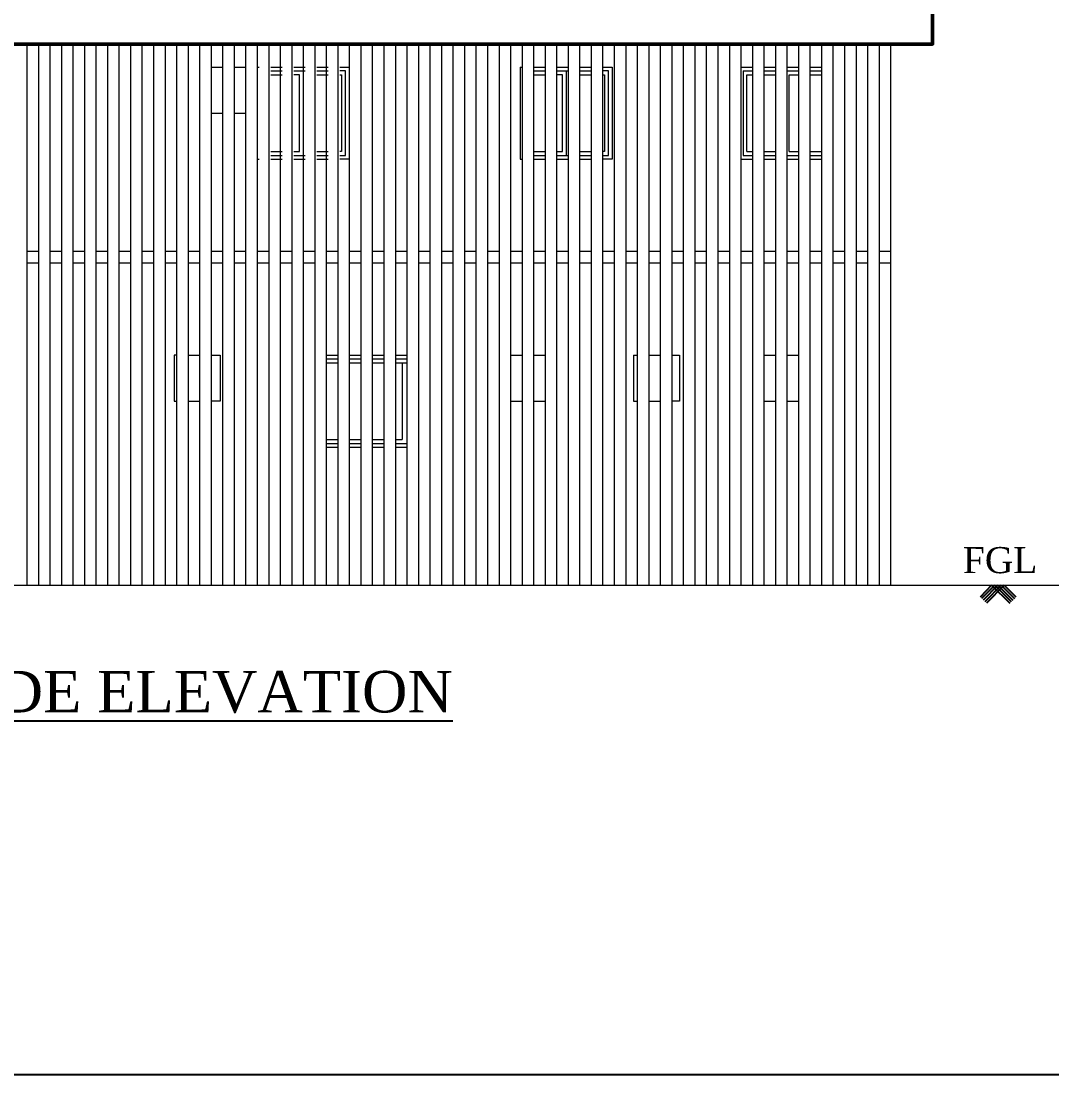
# Model space of a CAD drawing. Header units: metres. Extents: x 2754 to 3501, y 1112 to 1514.
# Drawn here: x 3351.75 to 3365.39, y 1410.83 to 1424.78 of the extents above; entities that cross this region are included whole.
import ezdxf

# ---------------------------------------------------------------- set-up
doc = ezdxf.new("R2010")
doc.units = ezdxf.units.M
doc.layers.add('A-WNDW', color=2, linetype='Continuous')
doc.layers.add('AR-WALL', color=7, linetype='Continuous')
doc.layers.add('AR-PARTITION', color=2, linetype='Continuous', lineweight=9)
doc.styles.add('ANAND', font='times.ttf')

msp = doc.modelspace()

# ---------------------------------------------------------------- linework, layer by layer
at = {"color": 1, "linetype": 'ByBlock'}
for p, q in [((3364.58914, 1417.31204), (3364.43542, 1417.15499)), ((3364.63083, 1417.31248), (3364.45648, 1417.13437)), ((3364.67252, 1417.31293), (3364.47755, 1417.11374)), ((3364.71421, 1417.31337), (3364.49862, 1417.09312)), ((3364.7559, 1417.31382), (3364.51969, 1417.0725)), ((3364.58913, 1417.31337), (3364.82791, 1417.07459)), ((3364.63083, 1417.31337), (3364.84876, 1417.09544)), ((3364.67252, 1417.31337), (3364.86961, 1417.11629)), ((3364.71421, 1417.31337), (3364.89045, 1417.13713)), ((3364.75591, 1417.31337), (3364.9113, 1417.15798))]:
    msp.add_line(p, q, dxfattribs=at)
msp.add_lwpolyline([(3333.89674, 1442.67609), (3400.25625, 1442.67609), (3400.25625, 1410.83222), (3333.89674, 1410.83222)], close=True)
at = {"layer": 'A-WNDW', "lineweight": 0}
for p, q in [((3354.26111, 1424.16734), (3354.41325, 1424.16734)), ((3354.56539, 1424.16734), (3354.71753, 1424.16734)), ((3354.86993, 1424.16734), (3354.89685, 1424.16734)), ((3354.86993, 1424.16734), (3354.86993, 1422.94814)), ((3355.04899, 1424.16734), (3355.20113, 1424.16734)), ((3355.04899, 1424.11654), (3355.20113, 1424.11654)), ((3355.04899, 1424.06574), (3355.20113, 1424.06574)), ((3355.35327, 1424.16734), (3355.50541, 1424.16734)), ((3355.35327, 1424.11654), (3355.50541, 1424.11654)), ((3355.42873, 1424.06574), (3355.35327, 1424.06574)), ((3355.42873, 1423.04974), (3355.42873, 1424.06574)), ((3355.47953, 1424.11654), (3355.47953, 1422.99894)), ((3355.65755, 1424.16734), (3355.80969, 1424.16734)), ((3355.65755, 1424.11654), (3355.80969, 1424.11654)), ((3355.65755, 1424.06574), (3355.80969, 1424.06574)), ((3355.96183, 1424.16734), (3356.08913, 1424.16734)), ((3356.03833, 1424.11654), (3355.96183, 1424.11654)), ((3355.96183, 1424.06574), (3355.98753, 1424.06574)), ((3355.98753, 1424.06574), (3355.98753, 1423.04974)), ((3356.03833, 1422.99894), (3356.03833, 1424.11654)), ((3356.08913, 1424.16734), (3356.08913, 1422.94814)), ((3358.34977, 1424.16734), (3358.37669, 1424.16734)), ((3358.34977, 1424.16734), (3358.34977, 1422.94814)), ((3358.52883, 1424.16734), (3358.68097, 1424.16734)), ((3358.52883, 1424.11654), (3358.68097, 1424.11654)), ((3358.52883, 1424.06574), (3358.68097, 1424.06574)), ((3358.83311, 1424.16734), (3358.98525, 1424.16734)), ((3358.83311, 1424.11654), (3358.98525, 1424.11654)), ((3358.90857, 1424.06574), (3358.83311, 1424.06574)), ((3358.90857, 1423.04974), (3358.90857, 1424.06574)), ((3358.95937, 1424.11654), (3358.95937, 1422.99894)), ((3359.13739, 1424.16734), (3359.28953, 1424.16734)), ((3359.13739, 1424.11654), (3359.28953, 1424.11654)), ((3359.13739, 1424.06574), (3359.28953, 1424.06574)), ((3359.44167, 1424.16734), (3359.56897, 1424.16734)), ((3359.51817, 1424.11654), (3359.44167, 1424.11654)), ((3359.44167, 1424.06574), (3359.46737, 1424.06574)), ((3359.46737, 1424.06574), (3359.46737, 1423.04974)), ((3359.51817, 1422.99894), (3359.51817, 1424.11654)), ((3359.56897, 1424.16734), (3359.56897, 1422.94814)), ((3361.27151, 1424.16734), (3361.42365, 1424.16734)), ((3361.30032, 1424.11654), (3361.42365, 1424.11654)), ((3361.30032, 1424.11654), (3361.30032, 1422.99894)), ((3361.35112, 1423.04974), (3361.35112, 1424.06574)), ((3361.35112, 1424.06574), (3361.42365, 1424.06574)), ((3361.57579, 1424.16734), (3361.72793, 1424.16734)), ((3361.57579, 1424.11654), (3361.72793, 1424.11654)), ((3361.57579, 1424.06574), (3361.72793, 1424.06574)), ((3361.88007, 1424.16734), (3362.03221, 1424.16734)), ((3361.88007, 1424.11654), (3362.03221, 1424.11654)), ((3361.90992, 1423.04974), (3361.90992, 1424.06574)), ((3361.90992, 1424.06574), (3362.03221, 1424.06574)), ((3362.18436, 1424.16734), (3362.3365, 1424.16734)), ((3362.18436, 1424.11654), (3362.3365, 1424.11654)), ((3362.18436, 1424.06574), (3362.3365, 1424.06574)), ((3354.26111, 1423.55774), (3354.41325, 1423.55774)), ((3354.56539, 1423.55774), (3354.71753, 1423.55774)), ((3354.86993, 1422.94814), (3354.89685, 1422.94814)), ((3355.04899, 1423.04974), (3355.20113, 1423.04974)), ((3355.04899, 1422.99894), (3355.20113, 1422.99894)), ((3355.04899, 1422.94814), (3355.20113, 1422.94814)), ((3355.35327, 1423.04974), (3355.42873, 1423.04974)), ((3355.35327, 1422.99894), (3355.50541, 1422.99894)), ((3355.35327, 1422.94814), (3355.50541, 1422.94814)), ((3355.65755, 1423.04974), (3355.80969, 1423.04974)), ((3355.65755, 1422.99894), (3355.80969, 1422.99894)), ((3355.65755, 1422.94814), (3355.80969, 1422.94814)), ((3355.98753, 1423.04974), (3355.96183, 1423.04974)), ((3355.96183, 1422.99894), (3356.03833, 1422.99894)), ((3356.08913, 1422.94814), (3355.96183, 1422.94814)), ((3358.34977, 1422.94814), (3358.37669, 1422.94814)), ((3358.52883, 1423.04974), (3358.68097, 1423.04974)), ((3358.52883, 1422.99894), (3358.68097, 1422.99894)), ((3358.52883, 1422.94814), (3358.68097, 1422.94814)), ((3358.83311, 1423.04974), (3358.90857, 1423.04974)), ((3358.83311, 1422.99894), (3358.98525, 1422.99894)), ((3358.83311, 1422.94814), (3358.98525, 1422.94814)), ((3359.13739, 1423.04974), (3359.28953, 1423.04974)), ((3359.13739, 1422.99894), (3359.28953, 1422.99894)), ((3359.13739, 1422.94814), (3359.28953, 1422.94814)), ((3359.46737, 1423.04974), (3359.44167, 1423.04974)), ((3359.44167, 1422.99894), (3359.51817, 1422.99894)), ((3359.56897, 1422.94814), (3359.44167, 1422.94814)), ((3361.27151, 1422.94814), (3361.42365, 1422.94814)), ((3361.30032, 1422.99894), (3361.42365, 1422.99894)), ((3361.35112, 1423.04974), (3361.42365, 1423.04974)), ((3361.57579, 1423.04974), (3361.72793, 1423.04974)), ((3361.57579, 1422.99894), (3361.72793, 1422.99894)), ((3361.57579, 1422.94814), (3361.72793, 1422.94814)), ((3361.88007, 1422.99894), (3362.03221, 1422.99894)), ((3361.88007, 1422.94814), (3362.03221, 1422.94814)), ((3361.90992, 1423.04974), (3362.03221, 1423.04974)), ((3362.18436, 1423.04974), (3362.3365, 1423.04974)), ((3362.18436, 1422.99894), (3362.3365, 1422.99894)), ((3362.18436, 1422.94814), (3362.3365, 1422.94814)), ((3353.80616, 1420.35734), (3353.77147, 1420.35734)), ((3353.77147, 1420.35734), (3353.77147, 1419.74774)), ((3353.95831, 1420.35734), (3354.10778, 1420.35734)), ((3354.26259, 1420.35734), (3354.38107, 1420.35734)), ((3354.38107, 1420.35734), (3354.38107, 1419.74774)), ((3355.78615, 1420.35734), (3355.93829, 1420.35734)), ((3355.78615, 1420.30654), (3355.93829, 1420.30654)), ((3356.09043, 1420.35734), (3356.24257, 1420.35734)), ((3356.09043, 1420.30654), (3356.24257, 1420.30654)), ((3356.39471, 1420.35734), (3356.54685, 1420.35734)), ((3356.39471, 1420.30654), (3356.54685, 1420.30654)), ((3356.69899, 1420.35734), (3356.85113, 1420.35734)), ((3356.69899, 1420.30654), (3356.85113, 1420.30654)), ((3358.22618, 1420.35734), (3358.37565, 1420.35734)), ((3358.53046, 1420.35734), (3358.67993, 1420.35734)), ((3359.84993, 1420.35734), (3359.89965, 1420.35734)), ((3359.84993, 1420.35734), (3359.84993, 1419.74774)), ((3360.05179, 1420.35734), (3360.20393, 1420.35734)), ((3360.35607, 1420.35734), (3360.45953, 1420.35734)), ((3360.45953, 1420.35734), (3360.45953, 1419.74774)), ((3361.57631, 1420.35734), (3361.72845, 1420.35734)), ((3361.88059, 1420.35734), (3362.03273, 1420.35734)), ((3355.78615, 1420.25574), (3355.93829, 1420.25574)), ((3356.09043, 1420.25574), (3356.24257, 1420.25574)), ((3356.39471, 1420.25574), (3356.54685, 1420.25574)), ((3356.69899, 1420.25574), (3356.85113, 1420.25574)), ((3356.79092, 1420.25574), (3356.79092, 1419.23974)), ((3353.77147, 1419.74774), (3353.80616, 1419.74774)), ((3353.95831, 1419.74774), (3354.11045, 1419.74774)), ((3354.38107, 1419.74774), (3354.26259, 1419.74774)), ((3358.22618, 1419.74774), (3358.37832, 1419.74774)), ((3358.53046, 1419.74774), (3358.67993, 1419.74774)), ((3359.84993, 1419.74774), (3359.89965, 1419.74774)), ((3360.05179, 1419.74774), (3360.20393, 1419.74774)), ((3360.45953, 1419.74774), (3360.35607, 1419.74774)), ((3361.57631, 1419.74774), (3361.72845, 1419.74774)), ((3361.88059, 1419.74774), (3362.03273, 1419.74774)), ((3355.78615, 1419.23974), (3355.93829, 1419.23974)), ((3355.78615, 1419.18894), (3355.93829, 1419.18894)), ((3356.09043, 1419.23974), (3356.24257, 1419.23974)), ((3356.09043, 1419.18894), (3356.24257, 1419.18894)), ((3356.39471, 1419.23974), (3356.54685, 1419.23974)), ((3356.39471, 1419.18894), (3356.54685, 1419.18894)), ((3356.69899, 1419.23974), (3356.79092, 1419.23974)), ((3356.69899, 1419.18894), (3356.85113, 1419.18894)), ((3355.78615, 1419.13814), (3355.93829, 1419.13814)), ((3356.09043, 1419.13814), (3356.24257, 1419.13814)), ((3356.39471, 1419.13814), (3356.54685, 1419.13814)), ((3356.69899, 1419.13814), (3356.85113, 1419.13814))]:
    msp.add_line(p, q, dxfattribs=at)
at = {"layer": 'A-WNDW', "lineweight": 5}
for p, q in [((3351.97421, 1421.72894), (3351.82193, 1421.72894)), ((3352.27901, 1421.72894), (3352.12673, 1421.72894)), ((3352.58381, 1421.72894), (3352.43153, 1421.72894)), ((3352.88861, 1421.72894), (3352.73633, 1421.72894)), ((3353.19341, 1421.72894), (3353.04113, 1421.72894)), ((3353.49821, 1421.72894), (3353.34593, 1421.72894)), ((3353.80301, 1421.72894), (3353.65073, 1421.72894)), ((3354.10781, 1421.72894), (3353.95553, 1421.72894)), ((3354.41261, 1421.72894), (3354.26033, 1421.72894)), ((3354.71741, 1421.72894), (3354.56513, 1421.72894)), ((3355.02221, 1421.72894), (3354.86993, 1421.72894)), ((3355.32701, 1421.72894), (3355.17473, 1421.72894)), ((3355.63181, 1421.72894), (3355.47953, 1421.72894)), ((3355.93661, 1421.72894), (3355.78433, 1421.72894)), ((3356.24141, 1421.72894), (3356.08913, 1421.72894)), ((3356.54621, 1421.72894), (3356.39393, 1421.72894)), ((3356.85101, 1421.72894), (3356.69873, 1421.72894)), ((3357.15581, 1421.72894), (3357.00353, 1421.72894)), ((3357.46061, 1421.72894), (3357.30833, 1421.72894)), ((3357.76541, 1421.72894), (3357.61313, 1421.72894)), ((3358.07021, 1421.72894), (3357.91793, 1421.72894)), ((3358.37501, 1421.72894), (3358.22273, 1421.72894)), ((3358.67981, 1421.72894), (3358.52753, 1421.72894)), ((3358.98461, 1421.72894), (3358.83233, 1421.72894)), ((3359.28941, 1421.72894), (3359.13713, 1421.72894)), ((3359.59421, 1421.72894), (3359.44193, 1421.72894)), ((3359.89901, 1421.72894), (3359.74673, 1421.72894)), ((3360.20381, 1421.72894), (3360.05153, 1421.72894)), ((3360.50861, 1421.72894), (3360.35633, 1421.72894)), ((3360.81341, 1421.72894), (3360.66113, 1421.72894)), ((3361.11821, 1421.72894), (3360.96593, 1421.72894)), ((3361.42301, 1421.72894), (3361.27073, 1421.72894)), ((3361.72781, 1421.72894), (3361.57553, 1421.72894)), ((3362.03261, 1421.72894), (3361.88033, 1421.72894)), ((3362.33741, 1421.72894), (3362.18513, 1421.72894)), ((3362.64221, 1421.72894), (3362.48993, 1421.72894)), ((3362.94713, 1421.72894), (3362.79499, 1421.72894)), ((3363.25167, 1421.72894), (3363.09953, 1421.72894)), ((3351.82193, 1421.57654), (3351.97421, 1421.57654)), ((3352.12673, 1421.57654), (3352.27901, 1421.57654)), ((3352.43153, 1421.57654), (3352.58381, 1421.57654)), ((3352.73633, 1421.57654), (3352.88861, 1421.57654)), ((3353.04113, 1421.57654), (3353.19341, 1421.57654)), ((3353.34593, 1421.57654), (3353.49821, 1421.57654)), ((3353.65073, 1421.57654), (3353.80301, 1421.57654)), ((3353.95553, 1421.57654), (3354.10781, 1421.57654)), ((3354.26033, 1421.57654), (3354.41261, 1421.57654)), ((3354.56513, 1421.57654), (3354.71741, 1421.57654)), ((3354.86993, 1421.57654), (3355.02221, 1421.57654)), ((3355.17473, 1421.57654), (3355.32701, 1421.57654)), ((3355.47953, 1421.57654), (3355.63181, 1421.57654)), ((3355.78433, 1421.57654), (3355.93661, 1421.57654)), ((3356.08913, 1421.57654), (3356.24141, 1421.57654)), ((3356.39393, 1421.57654), (3356.54621, 1421.57654)), ((3356.69873, 1421.57654), (3356.85101, 1421.57654)), ((3357.00353, 1421.57654), (3357.15581, 1421.57654)), ((3357.30833, 1421.57654), (3357.46061, 1421.57654)), ((3357.61313, 1421.57654), (3357.76541, 1421.57654)), ((3357.91793, 1421.57654), (3358.07021, 1421.57654)), ((3358.22273, 1421.57654), (3358.37501, 1421.57654)), ((3358.52753, 1421.57654), (3358.67981, 1421.57654)), ((3358.83233, 1421.57654), (3358.98461, 1421.57654)), ((3359.13713, 1421.57654), (3359.28941, 1421.57654)), ((3359.44193, 1421.57654), (3359.59421, 1421.57654)), ((3359.74673, 1421.57654), (3359.89901, 1421.57654)), ((3360.05153, 1421.57654), (3360.20381, 1421.57654)), ((3360.35633, 1421.57654), (3360.50861, 1421.57654)), ((3360.66113, 1421.57654), (3360.81341, 1421.57654)), ((3360.96593, 1421.57654), (3361.11821, 1421.57654)), ((3361.27073, 1421.57654), (3361.42301, 1421.57654)), ((3361.57553, 1421.57654), (3361.72781, 1421.57654)), ((3361.88033, 1421.57654), (3362.03261, 1421.57654)), ((3362.18513, 1421.57654), (3362.33741, 1421.57654)), ((3362.48993, 1421.57654), (3362.64221, 1421.57654)), ((3362.79499, 1421.57654), (3362.94713, 1421.57654)), ((3363.09953, 1421.57654), (3363.25167, 1421.57654))]:
    msp.add_line(p, q, dxfattribs=at)
at = {"layer": 'AR-PARTITION', "lineweight": 13}
for p, q in [((3351.82193, 1424.47214), (3351.82193, 1417.31234)), ((3351.97433, 1424.47214), (3351.97433, 1417.31235)), ((3352.12673, 1424.47214), (3352.12673, 1417.31236)), ((3352.27913, 1424.47214), (3352.27913, 1417.31237)), ((3352.43153, 1424.47214), (3352.43153, 1417.31239)), ((3352.58393, 1424.47214), (3352.58393, 1417.3124)), ((3352.73633, 1424.47214), (3352.73633, 1417.31241)), ((3352.88873, 1424.47214), (3352.88873, 1417.31242)), ((3353.04113, 1424.47214), (3353.04113, 1417.31244)), ((3353.19353, 1424.47214), (3353.19353, 1417.31245)), ((3353.34593, 1424.47214), (3353.34593, 1417.31246)), ((3353.49833, 1424.47214), (3353.49833, 1417.31248)), ((3353.65073, 1424.47214), (3353.65073, 1417.31249)), ((3353.80313, 1424.47214), (3353.80313, 1417.3125)), ((3353.95553, 1424.47214), (3353.95553, 1417.31251)), ((3354.10793, 1424.47214), (3354.10793, 1417.31253)), ((3354.26033, 1424.47214), (3354.26033, 1417.31254)), ((3354.41273, 1424.47214), (3354.41273, 1417.31255)), ((3354.56513, 1424.47214), (3354.56513, 1417.31256)), ((3354.71753, 1424.47214), (3354.71753, 1417.31258)), ((3354.86993, 1424.47214), (3354.86993, 1417.31259)), ((3355.02233, 1424.47214), (3355.02233, 1417.3126)), ((3355.17473, 1424.47214), (3355.17473, 1417.31261)), ((3355.32713, 1424.47214), (3355.32713, 1417.31263)), ((3355.47953, 1424.47214), (3355.47953, 1417.31264)), ((3355.63193, 1424.47214), (3355.63193, 1417.31265)), ((3355.78433, 1424.47214), (3355.78433, 1417.31266)), ((3355.93673, 1424.47214), (3355.93673, 1417.31268)), ((3356.08913, 1424.47214), (3356.08913, 1417.31269)), ((3356.24153, 1424.47214), (3356.24153, 1417.3127)), ((3356.39393, 1424.47214), (3356.39393, 1417.31271)), ((3356.54633, 1424.47214), (3356.54633, 1417.31273)), ((3356.69873, 1424.47214), (3356.69873, 1417.31274)), ((3356.85113, 1424.47214), (3356.85113, 1417.31275)), ((3357.00353, 1424.47214), (3357.00353, 1417.31276)), ((3357.15593, 1424.47214), (3357.15593, 1417.31278)), ((3357.30833, 1424.47214), (3357.30833, 1417.31279)), ((3357.46073, 1424.47214), (3357.46073, 1417.3128)), ((3357.61313, 1424.47214), (3357.61313, 1417.31281)), ((3357.76553, 1424.47214), (3357.76553, 1417.31283)), ((3357.91793, 1424.47214), (3357.91793, 1417.31284)), ((3358.07033, 1424.47214), (3358.07033, 1417.31285)), ((3358.22273, 1424.47214), (3358.22273, 1417.31286)), ((3358.37513, 1424.47214), (3358.37513, 1417.31288)), ((3358.52753, 1424.47214), (3358.52753, 1417.31289)), ((3358.67993, 1424.47214), (3358.67993, 1417.3129)), ((3358.83233, 1424.47214), (3358.83233, 1417.31291)), ((3358.98473, 1424.47214), (3358.98473, 1417.31293)), ((3359.13713, 1424.47214), (3359.13713, 1417.31294)), ((3359.28953, 1424.47214), (3359.28953, 1417.31295)), ((3359.44193, 1424.47214), (3359.44193, 1417.31297)), ((3359.59433, 1424.47214), (3359.59433, 1417.31298)), ((3359.74673, 1424.47214), (3359.74673, 1417.31299)), ((3359.89913, 1424.47214), (3359.89913, 1417.313)), ((3360.05153, 1424.47214), (3360.05153, 1417.31302)), ((3360.20393, 1424.47214), (3360.20393, 1417.31303)), ((3360.35633, 1424.47214), (3360.35633, 1417.31304)), ((3360.50873, 1424.47214), (3360.50873, 1417.31305)), ((3360.66113, 1424.47214), (3360.66113, 1417.31307)), ((3360.81353, 1424.47214), (3360.81353, 1417.31308)), ((3360.96593, 1424.47214), (3360.96593, 1417.31309)), ((3361.11833, 1424.47214), (3361.11833, 1417.3131)), ((3361.27073, 1424.47214), (3361.27073, 1417.31312)), ((3361.42313, 1424.47214), (3361.42313, 1417.31313)), ((3361.57553, 1424.47214), (3361.57553, 1417.31314)), ((3361.72793, 1424.47214), (3361.72793, 1417.31315)), ((3361.88033, 1424.47214), (3361.88033, 1417.31317)), ((3362.03273, 1424.47214), (3362.03273, 1417.31318)), ((3362.18513, 1424.47214), (3362.18513, 1417.31319)), ((3362.33753, 1424.47214), (3362.33753, 1417.3132)), ((3362.48993, 1424.47214), (3362.48993, 1417.31322)), ((3362.64233, 1424.47214), (3362.64233, 1417.31323)), ((3362.79473, 1424.47214), (3362.79473, 1417.31324)), ((3362.94713, 1424.47214), (3362.94713, 1417.31325)), ((3363.09953, 1424.47214), (3363.09953, 1417.31327)), ((3363.25193, 1424.47214), (3363.25193, 1417.31328))]:
    msp.add_line(p, q, dxfattribs=at)
at = {"layer": 'AR-WALL', "lineweight": 50}
msp.add_line((3363.80877, 1424.47214), (3363.80877, 1435.59867), dxfattribs=at)
at = {"layer": 'AR-WALL', "lineweight": 13}
msp.add_line((3336.46273, 1417.31096), (3365.63606, 1417.31362), dxfattribs=at)
at = {"layer": 'AR-WALL', "lineweight": 50}
msp.add_lwpolyline([(3338.65084, 1425.08174), (3363.80877, 1425.08174), (3363.80877, 1424.47214), (3338.65084, 1424.47214)], close=True, dxfattribs=at)

# ---------------------------------------------------------------- texts
at = {"color": 7, "style": 'ANAND'}
msp.add_text('FGL', height=0.345, dxfattribs=at).set_placement((3364.20952, 1417.47177))
at = {"style": 'ANAND'}
msp.add_text('%%UNORTH SIDE ELEVATION', height=0.55, dxfattribs=at).set_placement((3347.62869, 1415.6289))

doc.saveas('drawing.dxf')
